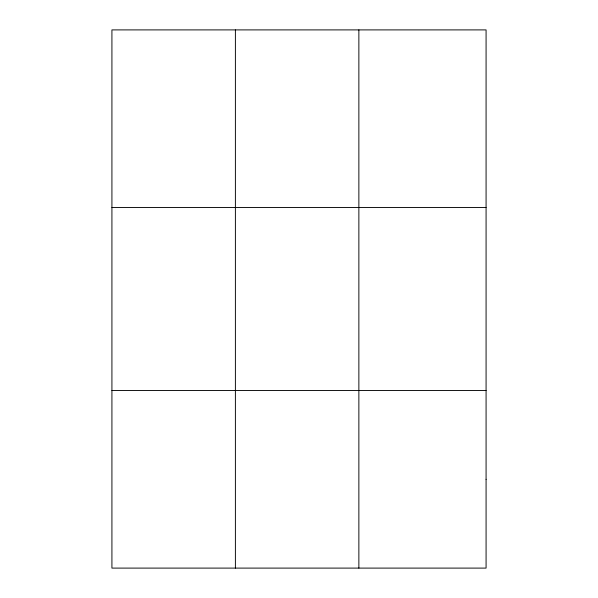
<?xml version="1.0" encoding="UTF-8"?>
<svg xmlns="http://www.w3.org/2000/svg" width="598" height="598" viewBox="0 0 598 598"><rect width="100%" height="100%" fill="white"/><g stroke="black" fill="none" stroke-linecap="round" stroke-linejoin="round"><path stroke-width="0.9" d="M235.395 29.9L235.395 568.1M358.867 29.9L358.867 568.1M111.923 207.506L486.077 207.506M111.923 390.494L486.077 390.494M486.077 479.297L486.077 568.1L111.923 568.1L111.923 29.9L486.077 29.9L486.077 479.297"/></g></svg>
